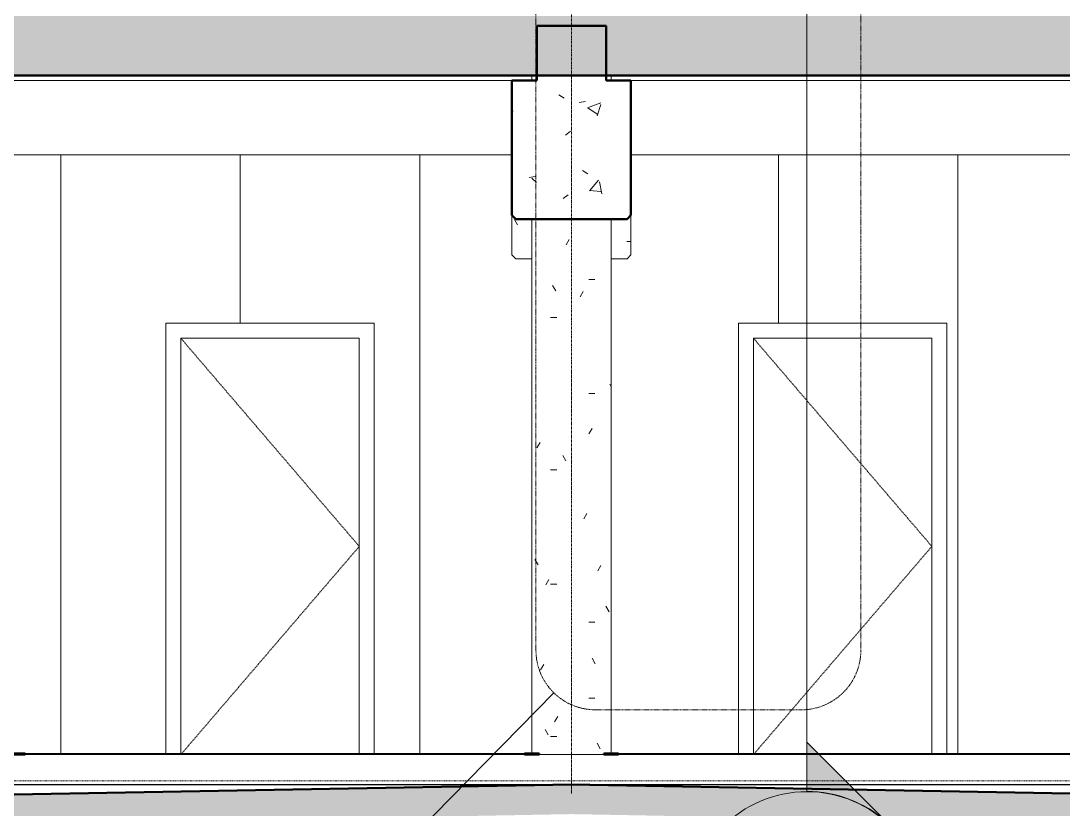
# Model space of a CAD drawing. Header units: inches. Extents: x 9661 to 16493, y -360 to 681.
# Drawn here: x 13349.3 to 13559.6, y -163 to -4 of the extents above; entities that cross this region are included whole.
import ezdxf

# ---------------------------------------------------------------- set-up
doc = ezdxf.new("R2010")
doc.units = ezdxf.units.IN
doc.header["$MEASUREMENT"] = 0
for name, pattern in [('Aligning Line 1_8_', [0.25, 0.125, -0.125]), ('Dash 1_16_', [0.125, 0.0625, -0.0625]), ('Dash Dot 3_16_', [0.3125, 0.1875, -0.0625, 0, -0.0625]), ('Grid Line 1_2_', [0.875, 0.5, -0.125, 0.125, -0.125])]:
    doc.linetypes.add(name, pattern=pattern)
for name, color, linetype, lineweight in [('0-4', 90, 'Continuous', 5), ('0-5', 55, 'Continuous', 13), ('A-ANNO-SYMB', 150, 'Continuous', 9), ('A-ANNO-SYMB-1', 150, 'Dash Dot 3_16_', 9), ('A-DOOR-1', 7, 'Dash 1_16_', 9), ('A-DOOR-FRAM-1', 7, 'Continuous', 9), ('A-FLOR-3', 55, 'Continuous', 13), ('A-FLOR-9', 192, 'Continuous', 50), ('A-FLOR-LEVL-1', 51, 'Grid Line 1_2_', 9), ('A-FLOR-PATT-2', 8, 'Continuous', 9), ('A-GENM-1', 135, 'Continuous', 9), ('A-GENM-2', 250, 'Continuous', 50), ('A-WALL-PATT-3', 135, 'Continuous', 9), ('G-ANNO-SYMB', 111, 'Aligning Line 1_8_', 9), ('G-ANNO-SYMB-1', 111, 'Continuous', 9), ('S-BEAM', 12, 'Continuous', 9), ('S-BEAM-1', 135, 'Continuous', 9), ('S-BEAM-4', 12, 'Continuous', 50), ('S-COLS-1', 135, 'Continuous', 9), ('S-FNDN-1', 55, 'Continuous', 13), ('S-GRID-1', 1, 'Grid Line 1_2_', 9)]:
    doc.layers.add(name, color=color, linetype=linetype, lineweight=lineweight)
pattern_1 = [(0, (3257.106, 59.024), (30.72, 7.68), [1.267, -21.773, 1.267, -21.773, -122.88]), (0, (3257.106, 59.024), (30.72, 7.68), [-46.08, 1.267, -44.813, 1.267, -21.773, -53.76]), (0, (3257.106, 59.024), (30.72, 7.68), [-115.2, 1.267, -14.093, 1.267, -37.133]), (120, (3268.626, 62.864), (-22.011075, 22.7643), [1.267, -21.773, 1.267, -21.773, -122.88]), (120, (3268.626, 62.864), (-22.011075, 22.7643), [-46.08, 1.267, -44.813, 1.267, -21.773, -53.76]), (120, (3268.626, 62.864), (-22.011075, 22.7643), [-115.2, 1.267, -14.093, 1.267, -37.133]), (240, (3272.466, 78.224), (-8.708925, -30.4443), [1.267, -21.773, 1.267, -21.773, -122.88]), (240, (3272.466, 78.224), (-8.708925, -30.4443), [-46.08, 1.267, -44.813, 1.267, -21.773, -53.76]), (240, (3272.466, 78.224), (-8.708925, -30.4443), [-115.2, 1.267, -14.093, 1.267, -37.133])]
pattern_2 = [(50, (14217.158, 59.024), (27.5427, -2.40992), [2.88, -31.68]), (355, (14217.158, 59.024), (-5.32784, 28.88427), [2.304, -25.344]), (100.451, (14219.454, 58.823), (22.2153, 26.47393), [2.448, -26.924]), (46.184, (14217.158, 66.704), (40.9819, -6.3564), [4.32, -47.52]), (96.636, (14220.574, 66.175), (35.8907, 37.4062), [3.671, -40.386]), (351.184, (14217.158, 66.704), (35.891, 37.4062), [3.456, -38.016]), (21, (14220.998, 64.784), (22.92104, -15.46073), [2.88, -31.68]), (326, (14220.998, 64.784), (9.34353, 27.84574), [2.304, -25.344]), (71.451, (14222.908, 63.496), (32.26477, 12.3844), [2.448, -26.924]), (37.5, (14217.158, 59.024), (0.466855, 12.78271), [1.267, -23.77, 1.267, -24.461, -25.44]), (37.5, (14217.158, 59.024), (0.466855, 12.78271), [-50.765, 1.267, -24.173]), (7.5, (14217.158, 59.024), (10.10159, 15.14509), [1.267, -13.402, 1.267, -23.194, -9.696]), (7.5, (14217.158, 59.024), (10.10159, 15.14509), [-39.13, 1.267, -8.429]), (327.5, (14208.595, 59.024), (20.49916, -0.86578), [1.267, -8.333, 1.267, -28.685, -39.744]), (327.5, (14208.595, 59.024), (20.49916, -0.86578), [-39.552, 1.267, -38.477]), (317.5, (14204.755, 59.024), (22.39478, 3.8443), [1.267, -11.213, 1.267, -18.624, -28.224]), (317.5, (14204.755, 59.024), (22.39478, 3.8443), [-32.371, 1.267, -26.957])]

# ---------------------------------------------------------------- blocks, each defined once
blk = doc.blocks.new('Parking_Stall_Multiple - STANDARD-2088485-BUILDING SECTION - NORTH_SOUTH - LOOKING WEST')
at = {"layer": 'A-GENM-1'}
h = blk.add_hatch(color=256, dxfattribs=at)
h.paths.add_polyline_path([(2493.82, -152), (2493.82, -151.75), (2490.82, -151.75), (2490.82, -152), (2492.32, -152)], flags=0)
h.paths.add_polyline_path([(2390.16, -152), (2390.16, -151.75), (2387.16, -151.75), (2387.16, -152)], flags=0)
for p, q in [((2390.16, -151.75), (2490.82, -151.75)), ((2490.82, -152), (2390.16, -152))]:
    blk.add_line(p, q, dxfattribs=at)
at = {"layer": 'A-GENM-2'}
for p, q in [((2390.16, -151.75), (2387.16, -151.75)), ((2390.16, -151.75), (2387.16, -151.75)), ((2387.16, -152), (2390.16, -152)), ((2387.16, -152), (2390.16, -152)), ((2390.16, -152), (2390.16, -151.75)), ((2390.16, -152), (2390.16, -151.75)), ((2493.82, -151.75), (2490.82, -151.75)), ((2490.82, -151.75), (2490.82, -152)), ((2490.82, -152), (2493.82, -152)), ((2493.82, -152), (2493.82, -151.75))]:
    blk.add_line(p, q, dxfattribs=at)
blk = doc.blocks.new('Parking_Stall_Multiple - STANDARD-1981804-BUILDING SECTION - NORTH_SOUTH - LOOKING WEST')
at = {"layer": 'A-GENM-1'}
blk.add_hatch(color=256, dxfattribs=at).paths.add_polyline_path([(2506.82, -152), (2509.82, -152), (2509.82, -151.75), (2506.82, -151.75)], flags=0)
for p, q in [((2509.82, -151.75), (2610.49, -151.75)), ((2610.49, -152), (2509.82, -152))]:
    blk.add_line(p, q, dxfattribs=at)
at = {"layer": 'A-GENM-2'}
for p, q in [((2509.82, -151.75), (2506.82, -151.75)), ((2506.82, -151.75), (2506.82, -152)), ((2506.82, -152), (2509.82, -152)), ((2509.82, -152), (2509.82, -151.75))]:
    blk.add_line(p, q, dxfattribs=at)
blk = doc.blocks.new('generic INT BASEMENT STR_ DOOR - generic INT BASEMENT STR_ DOOR-2045543-BUILDING SECTION - NORTH_SOUTH - LOOKING WEST')
at = {"layer": 'A-DOOR-1'}
for p, q in [((3777.52, -110), (3741.52, -68)), ((3741.74, -151.75), (3777.52, -110))]:
    blk.add_line(p, q, dxfattribs=at)
at = {"layer": 'A-DOOR-FRAM-1'}
for p, q in [((3780.52, -65), (3738.52, -65)), ((3738.52, -65), (3738.52, -151.75)), ((3780.52, -151.75), (3780.52, -65)), ((3741.52, -151.75), (3741.52, -68)), ((3741.52, -68), (3777.52, -68)), ((3777.52, -68), (3777.52, -151.75))]:
    blk.add_line(p, q, dxfattribs=at)
blk = doc.blocks.new('CTR - 1st Phase - Common Walls_rvt-2-BUILDING SECTION - NORTH_SOUTH - LOOKING WEST')
at = {"layer": 'A-WALL-PATT-3'}
h = blk.add_hatch(dxfattribs=at)
h.set_pattern_fill('FP_54', color=256, style=0, pattern_type=2)
h.set_pattern_definition([(90, (2609.524, -152), (-36.188, 2e-15), [])])
h.paths.add_polyline_path([(1956.49, -152), (1956.49, -151.75), (1982.92, -151.75), (1982.92, -65), (2024.92, -65), (2024.92, -151.75), (2098.02, -151.75), (2098.02, -65), (2140.02, -65), (2140.02, -151.75), (2165.32, -151.75), (2165.32, -52), (2162.11, -52), (2161.32, -51.21), (2161.32, -52), (1943.83, -52), (1943.83, -31), (1943.32, -31), (1943.32, -152), (1949.32, -152)], flags=0)
h.paths.add_polyline_path([(2576.02, -151.75), (2609.02, -151.75), (2609.02, -31), (2512.32, -31), (2512.32, -51.21), (2511.54, -52), (2508.32, -52), (2508.32, -151.75), (2534.02, -151.75), (2534.02, -65), (2576.02, -65), (2576.02, -114.81)], flags=0)
h.paths.add_polyline_path([(2286.49, -151.75), (2322.52, -151.75), (2322.52, -65), (2364.52, -65), (2364.52, -151.75), (2418.52, -151.75), (2418.52, -65), (2460.52, -65), (2460.52, -151.75), (2492.32, -151.75), (2492.32, -52), (2489.11, -52), (2488.32, -51.21), (2488.32, -31), (2185.32, -31), (2185.32, -51.21), (2184.54, -52), (2181.32, -52), (2181.32, -151.75), (2207.02, -151.75), (2207.02, -65), (2249.02, -65), (2249.02, -151.75), (2283.49, -151.75)], flags=0)
at = {"layer": '0-5'}
for name, p in [('generic INT BASEMENT STR_ DOOR - generic INT BASEMENT STR_ DOOR-2045543-BUILDING SECTION - NORTH_SOUTH - LOOKING WEST', (-1320, 0)), ('generic INT BASEMENT STR_ DOOR - generic INT BASEMENT STR_ DOOR-2045543-BUILDING SECTION - NORTH_SOUTH - LOOKING WEST', (-1204.5, 0)), ('Parking_Stall_Multiple - STANDARD-2088485-BUILDING SECTION - NORTH_SOUTH - LOOKING WEST', (0, 0)), ('Parking_Stall_Multiple - STANDARD-1981804-BUILDING SECTION - NORTH_SOUTH - LOOKING WEST', (0, 0))]:
    blk.add_blockref(name, p, dxfattribs=at)
blk = doc.blocks.new('Concrete-Rectangular-Column - ONE-V37-BUILDING SECTION - NORTH_SOUTH - LOOKING WEST')
at = {"layer": 'S-COLS-1'}
h = blk.add_hatch(dxfattribs=at)
h.set_pattern_fill('FP_47', color=256, style=0, pattern_type=2)
h.set_pattern_definition(pattern_1)
h.paths.add_polyline_path([(2493.82, -152), (2506.82, -152), (2506.82, -151.75), (2508.32, -151.75), (2508.32, -44), (2492.32, -44), (2492.32, -151.75), (2493.82, -151.75)], flags=0)
h.paths.add_polyline_path([(2507.32, -16), (2508.32, -15.97), (2508.32, -15), (2507.32, -15), (2507.32, -15.97)], flags=0)
h.paths.add_polyline_path([(2492.32, -16), (2493.32, -16), (2493.32, -15), (2492.32, -15), (2492.32, -15.93)], flags=0)
for p, q in [((2492.32, -16), (2492.32, -15)), ((2508.32, -15), (2508.32, -16)), ((2492.32, -151.75), (2492.32, -44)), ((2508.32, -44), (2508.32, -151.75)), ((2506.82, -152), (2493.82, -152))]:
    blk.add_line(p, q, dxfattribs=at)
blk = doc.blocks.new('Inverted Tee Beam - 24IT40-V45-BUILDING SECTION - NORTH_SOUTH - LOOKING WEST')
at = {"layer": 'S-BEAM'}
h = blk.add_hatch(dxfattribs=at)
h.set_pattern_fill('FP_68', color=256, style=0, pattern_type=2)
h.set_pattern_definition([(50, (3257.106, 59.024), (27.5427, -2.4099), [2.88, -31.68]), (355, (3257.106, 59.024), (-5.3278, 28.8843), [2.304, -25.344]), (100.451, (3259.402, 58.823), (22.2153, 26.4739), [2.448, -26.924]), (46.184, (3257.106, 66.704), (40.9819, -6.3564), [4.32, -47.52]), (96.636, (3260.522, 66.175), (35.8907, 37.4062), [3.671, -40.386]), (351.184, (3257.106, 66.704), (35.891, 37.4062), [3.456, -38.016]), (21, (3260.946, 64.784), (22.92104, -15.4607), [2.88, -31.68]), (326, (3260.946, 64.784), (9.3435, 27.8457), [2.304, -25.344]), (71.451, (3262.856, 63.496), (32.2648, 12.3844), [2.448, -26.924]), (37.5, (3257.106, 59.024), (0.46686, 12.78271), [1.267, -23.77, 1.267, -24.461, -25.44]), (37.5, (3257.106, 59.024), (0.46686, 12.78271), [-50.765, 1.267, -24.173]), (7.5, (3257.106, 59.024), (10.1016, 15.1451), [1.267, -13.402, 1.267, -23.194, -9.696]), (7.5, (3257.106, 59.024), (10.1016, 15.1451), [-39.13, 1.267, -8.429]), (327.5, (3248.543, 59.024), (20.49916, -0.86578), [1.267, -8.333, 1.267, -28.685, -39.744]), (327.5, (3248.543, 59.024), (20.49916, -0.86578), [-39.552, 1.267, -38.477]), (317.5, (3244.703, 59.024), (22.3948, 3.8443), [1.267, -11.213, 1.267, -18.624, -28.224]), (317.5, (3244.703, 59.024), (22.3948, 3.8443), [-32.371, 1.267, -26.957])])
h.paths.add_polyline_path([(2511.54, -44), (2512.32, -43.21), (2512.32, -16), (2507.32, -15.97), (2507.32, -15), (2493.32, -15), (2493.32, -16), (2488.32, -16.02), (2488.32, -43.21), (2489.11, -44), (2511.3, -44)], flags=0)
at = {"layer": 'S-BEAM-4'}
for p, q in [((2507.32, -5), (2493.32, -5)), ((2493.32, -5), (2493.32, -16)), ((2507.32, -16), (2507.32, -5)), ((2493.32, -16), (2488.32, -16)), ((2488.32, -16), (2488.32, -43.21)), ((2512.32, -16), (2507.32, -16)), ((2512.32, -43.21), (2512.32, -16)), ((2488.32, -43.21), (2489.11, -44)), ((2489.11, -44), (2511.54, -44)), ((2511.54, -44), (2512.32, -43.21))]:
    blk.add_line(p, q, dxfattribs=at)
blk = doc.blocks.new('Beam 2 Levels - _A_-V46-BUILDING SECTION - NORTH_SOUTH - LOOKING WEST')
at = {"layer": 'S-BEAM-1'}
h = blk.add_hatch(dxfattribs=at)
h.set_pattern_fill('FP_47', color=256, style=0, pattern_type=2)
h.set_pattern_definition(pattern_1)
h.paths.add_polyline_path([(2511.54, -52), (2512.32, -51.21), (2512.32, -43.21), (2511.54, -44), (2508.32, -44), (2508.32, -52)], flags=0)
h.paths.add_polyline_path([(2489.11, -52), (2492.32, -52), (2492.32, -44), (2489.11, -44), (2488.32, -43.21), (2488.32, -51.21)], flags=0)
for p, q in [((2488.32, -43.21), (2488.32, -51.21)), ((2512.32, -51.21), (2512.32, -43.21)), ((2488.32, -51.21), (2489.11, -52)), ((2489.11, -52), (2492.32, -52)), ((2508.32, -52), (2511.54, -52)), ((2511.54, -52), (2512.32, -51.21))]:
    blk.add_line(p, q, dxfattribs=at)
blk = doc.blocks.new('Section - Section Head - Filled-22785-BUILDING SECTION - NORTH_SOUTH - LOOKING WEST')
at = {"layer": 'G-ANNO-SYMB-1'}
h = blk.add_hatch(color=256, dxfattribs=at)
edge = h.paths.add_edge_path(flags=0)
edge.add_arc((2547.82, 477.51), 24.03, 47.9216, 90)
edge.add_line((2547.82, 501.54), (2547.82, 511.45))
edge.add_line((2547.82, 511.45), (2563.93, 495.35))
h = blk.add_hatch(color=256, dxfattribs=at)
edge = h.paths.add_edge_path(flags=0)
edge.add_line((2564.79, 494.48), (2581.76, 477.51))
edge.add_line((2581.76, 477.51), (2571.82, 477.51))
edge.add_arc((2547.82, 477.51), 24, 0, 45)
h = blk.add_hatch(color=256, dxfattribs=at)
edge = h.paths.add_edge_path(flags=0)
edge.add_arc((2547.82, 477.51), 24, 315, 360)
edge.add_line((2571.82, 477.51), (2581.76, 477.51))
edge.add_line((2581.76, 477.51), (2564.79, 460.54))
h = blk.add_hatch(color=256, dxfattribs=at)
edge = h.paths.add_edge_path(flags=0)
edge.add_line((2563.93, 459.67), (2547.82, 443.57))
edge.add_line((2547.82, 443.57), (2547.82, 453.48))
edge.add_arc((2547.82, 477.51), 24.03, 270, 312.0784)
for p, q in [((2563.93, 495.35), (2547.82, 511.45)), ((2547.82, 511.45), (2547.82, 501.54)), ((2581.76, 477.51), (2564.79, 494.48)), ((2564.79, 460.54), (2581.76, 477.51)), ((2571.82, 477.51), (2581.76, 477.51)), ((2581.76, 477.51), (2571.82, 477.51)), ((2547.82, 443.57), (2563.93, 459.67)), ((2547.82, 453.48), (2547.82, 443.57))]:
    blk.add_line(p, q, dxfattribs=at)
for centre, radius, start, end in [((2547.82, 477.54), 24, 90, 270), ((2547.82, 477.54), 24, 270, 90), ((2547.82, 477.51), 24.03, 47.9216, 90), ((2547.82, 477.51), 24, 0, 45), ((2547.82, 477.51), 24, 315, 360), ((2547.82, 477.51), 24.03, 270, 312.0784)]:
    blk.add_arc(centre, radius, start, end, dxfattribs=at)

msp = doc.modelspace()

# ---------------------------------------------------------------- hatches: boundary and pattern name
at = {"layer": 'A-FLOR-PATT-2'}
h = msp.add_hatch(dxfattribs=at)
h.set_pattern_fill('FP_68', color=256, style=0, pattern_type=2)
h.set_pattern_definition(pattern_2)
h.paths.add_polyline_path([(13795.3755, -15), (14789.3755, -15), (14789.3755, -3), (14495.761, -3), (13672.3755, -3), (13672.3755, -3.1614), (13664.3755, -3.1626), (13664.3755, -3), (13059.3755, -3), (13059.3755, -15), (13791.904, -15)], flags=0)
h = msp.add_hatch(dxfattribs=at)
h.set_pattern_fill('FP_68', color=256, style=0, pattern_type=2)
h.set_pattern_definition(pattern_2)
h.paths.add_polyline_path([(13179.457, -167.9949), (13242.6562, -167.9949), (13460.3755, -164), (13678.0662, -167.9943), (13896.6849, -167.9943), (14114.3755, -164), (14332.077, -167.9945), (14554.3508, -167.9945), (14779.3755, -164), (14779.3755, -158), (14554.3508, -161.9945), (14332.077, -161.9945), (14114.3755, -158), (13896.6849, -161.9943), (13678.0662, -161.9943), (13460.3755, -158), (13242.6562, -161.9949), (13056.4488, -161.9949), (12903.256, -158.0063), (12903.256, -164), (13056.4488, -167.9949), (13155.081, -167.9949)], flags=0)

# ---------------------------------------------------------------- linework, layer by layer
at = {"layer": 'A-ANNO-SYMB'}
msp.add_line((13456.8132, -139.529), (13394.0868, -203.5053), dxfattribs=at)
at = {"layer": 'A-ANNO-SYMB-1'}
for p, q in [((13453.2143, 422.9126), (13453.2143, -130.9604)), ((13518.7456, -130.9604), (13518.7456, 422.9126)), ((13465.2143, -142.9604), (13506.7456, -142.9604))]:
    msp.add_line(p, q, dxfattribs=at)
for centre, start, end in [((13465.2143, -130.9604), 180, 270), ((13506.7456, -130.9604), 270, 0)]:
    msp.add_arc(centre, 12, start, end, dxfattribs=at)
at = {"layer": 'A-FLOR-3'}
for p, q in [((13145.3755, -16), (13448.3755, -16)), ((13472.3755, -16), (13775.3755, -16)), ((13448.3755, -31), (13145.3755, -31)), ((13775.3755, -31), (13472.3755, -31)), ((12909.188, -158.0865), (13455.6596, -158.0865)), ((13465.0908, -158.0865), (14109.6602, -158.0865))]:
    msp.add_line(p, q, dxfattribs=at)
at = {"layer": 'A-FLOR-9'}
for p, q in [((13059.3755, -15), (14789.3755, -15)), ((13460.3755, -158), (13242.6562, -161.9949)), ((13678.0662, -161.9943), (13460.3755, -158))]:
    msp.add_line(p, q, dxfattribs=at)
at = {"layer": 'A-FLOR-LEVL-1'}
msp.add_line((12791.0002, -152), (15128.0162, -152), dxfattribs=at)
at = {"layer": 'G-ANNO-SYMB'}
msp.add_line((12886.945, -157.3105), (15032.033, -157.3105), dxfattribs=at)
at = {"layer": 'G-ANNO-SYMB-1'}
msp.add_line((13507.873, 453.5088), (13507.873, -159.4452), dxfattribs=at)
at = {"layer": 'S-FNDN-1'}
msp.add_line((12909.3755, -158), (14773.3755, -158), dxfattribs=at)
at = {"layer": 'S-GRID-1'}
msp.add_line((13460.3755, -159.8356), (13460.3755, 443.4366), dxfattribs=at)

# ---------------------------------------------------------------- block references
at = {"layer": '0-4'}
msp.add_blockref('CTR - 1st Phase - Common Walls_rvt-2-BUILDING SECTION - NORTH_SOUTH - LOOKING WEST', (10960.0518, 0), dxfattribs=at)
at = {"layer": 'G-ANNO-SYMB-1', "extrusion": (0, 0, -1), "rotation": 180}
msp.add_blockref('Section - Section Head - Filled-22785-BUILDING SECTION - NORTH_SOUTH - LOOKING WEST', (-10960.0518, 294.0635), dxfattribs=at)
at = {"layer": 'S-BEAM-1'}
for name in ['Inverted Tee Beam - 24IT40-V45-BUILDING SECTION - NORTH_SOUTH - LOOKING WEST', 'Beam 2 Levels - _A_-V46-BUILDING SECTION - NORTH_SOUTH - LOOKING WEST']:
    msp.add_blockref(name, (10960.0518, 0), dxfattribs=at)
at = {"layer": 'S-COLS-1'}
msp.add_blockref('Concrete-Rectangular-Column - ONE-V37-BUILDING SECTION - NORTH_SOUTH - LOOKING WEST', (10960.0518, 0), dxfattribs=at)

doc.saveas('drawing.dxf')
